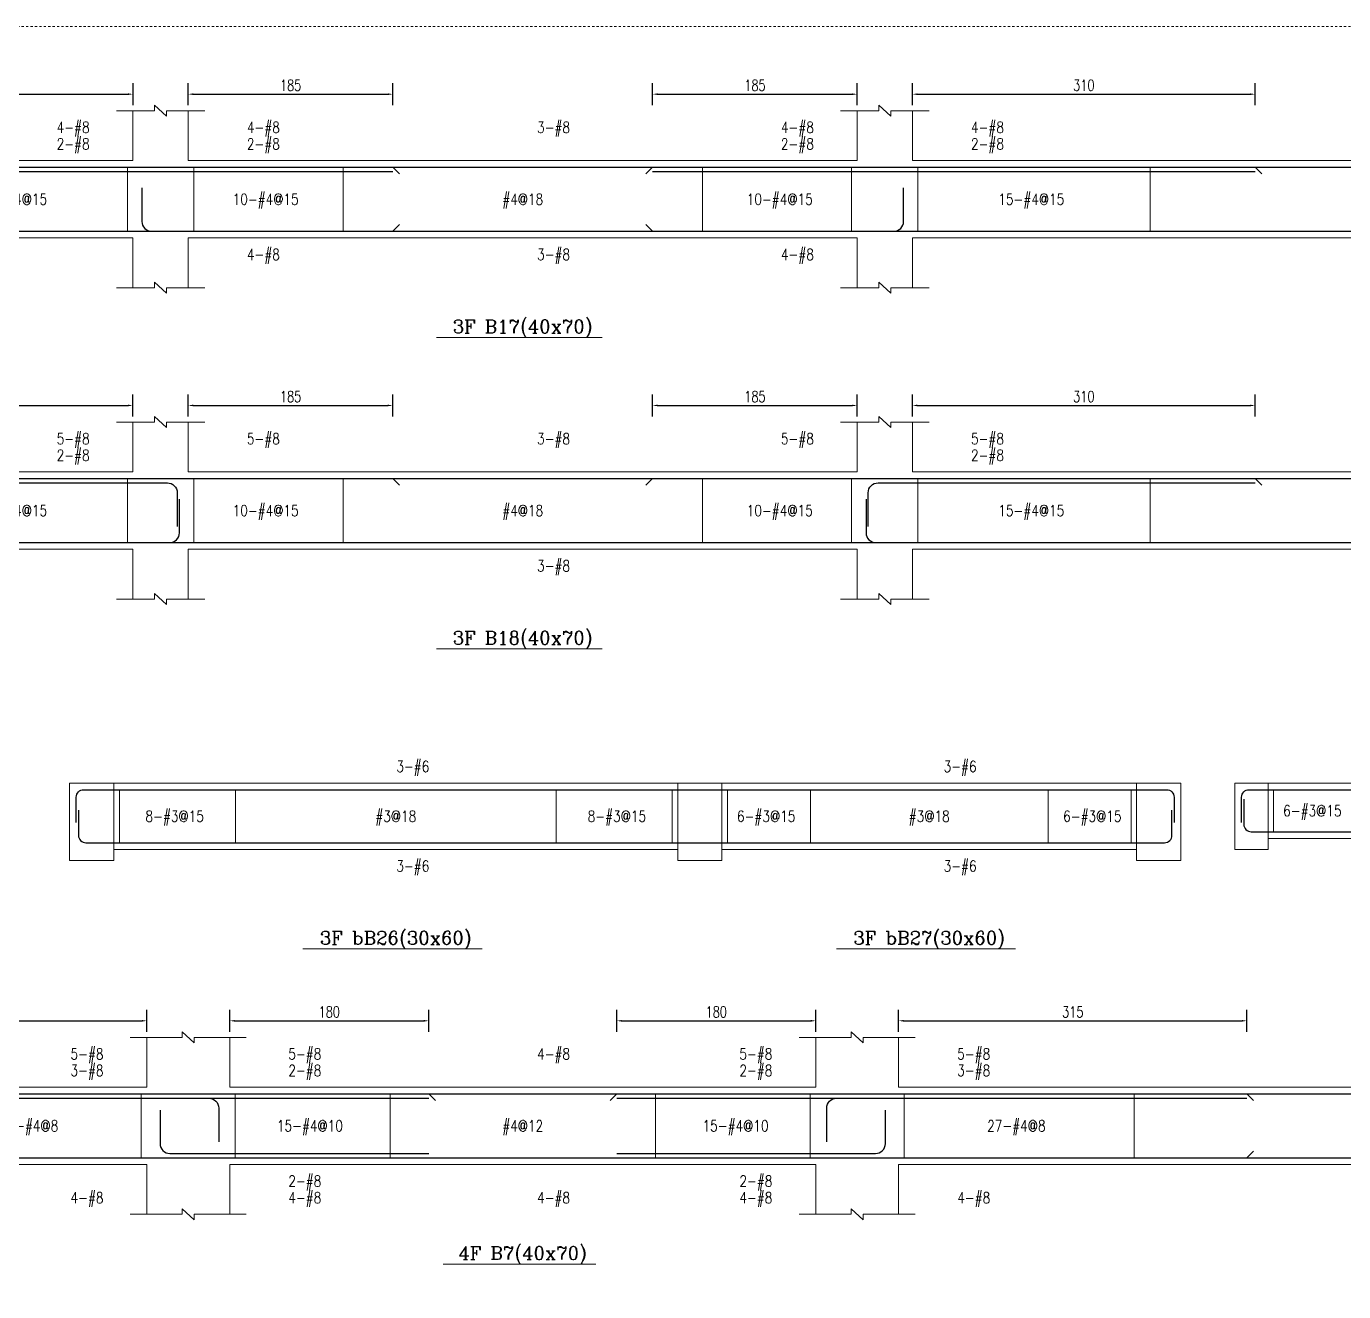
# Model space of a CAD drawing. Header units: millimetres. Extents: x 50 to 17750, y -6050 to -1000.
# Drawn here: x 8216 to 9408, y -2144 to -1000 of the extents above; entities that cross this region are included whole.
import ezdxf
from ezdxf.enums import TextEntityAlignment as Align

# ---------------------------------------------------------------- set-up
doc = ezdxf.new("R2010")
doc.units = ezdxf.units.MM
doc.linetypes.add('DOT', pattern=[4, 2, -2])
for name, color, linetype in [('主筋文字', 3, 'Continuous'), ('主筋文字引線', 3, 'Continuous'), ('主筋線', 1, 'Continuous'), ('剪力筋文字', 3, 'Continuous'), ('剪力筋文字引線', 3, 'Continuous'), ('剪力筋線', 3, 'Continuous'), ('圖框', 132, 'DOT'), ('尺寸標註-字串', 4, 'Continuous'), ('梁柱截斷記號', 3, 'Continuous'), ('梁跨名稱', 3, 'Continuous'), ('梁跨名稱底線', 3, 'Continuous'), ('邊界線', 3, 'Continuous'), ('邊界線-梁支撐外線', 3, 'Continuous')]:
    doc.layers.add(name, color=color, linetype=linetype)
doc.styles.add('note', font='romans', dxfattribs={"width": 0.75, "height": 10})
doc.styles.add('romanc', font='romanc.shx', dxfattribs={"height": 0.2, "bigfont": 'chineset.shx'})
doc.styles.add('romans', font='romans.shx', dxfattribs={"height": 0.2, "bigfont": 'chineset.shx'})
doc.dimstyles.new('BeamRebarDim', dxfattribs={"dimtxt": 12, "dimasz": 4.5, "dimexe": 10, "dimexo": 1, "dimgap": 3, "dimtad": 1, "dimdec": 0, "dimdsep": 46, "dimtxsty": 'note', "dimcen": 2.5, "dimclrd": 256, "dimclre": 256, "dimclrt": 256, "dimadec": 0, "dimazin": 0, "dimtfac": 1, "dimtmove": 0, "dimatfit": 3, "dimfxl": 1, "dimtolj": 1, "dimarcsym": 0})

# ---------------------------------------------------------------- blocks, each defined once
blk = doc.blocks.new('*D67')
at = {"layer": 'Defpoints', "color": 0}
for p in [(8002.734375, -1072.328125), (8312.734375, -1061.328125), (8312.734375, -1072.328125)]:
    blk.add_point(p, dxfattribs=at)
at = {"layer": '尺寸標註-字串', "lineweight": -2}
for p, q in [((8002.734375, -1071.328125), (8002.734375, -1051.328125)), ((8312.734375, -1071.328125), (8312.734375, -1051.328125)), ((8007.234375, -1061.328125), (8308.234375, -1061.328125))]:
    blk.add_line(p, q, dxfattribs=at)
at = {"layer": '尺寸標註-字串'}
for points in [[(8007.234375, -1060.578125), (8007.234375, -1062.078125), (8002.734375, -1061.328125)], [(8308.234375, -1062.078125), (8308.234375, -1060.578125), (8312.734375, -1061.328125)]]:
    blk.add_solid(points, dxfattribs=at)
at = {"layer": '尺寸標註-字串', "insert": (8157.734375, -1053.283125), "char_height": 10, "attachment_point": 5, "style": 'note'}
blk.add_mtext('\\A1;310', dxfattribs=at)
blk = doc.blocks.new('*D68')
at = {"layer": 'Defpoints', "color": 0}
for p in [(8362.734375, -1072.328125), (8547.734375, -1061.328125), (8547.734375, -1072.328125)]:
    blk.add_point(p, dxfattribs=at)
at = {"layer": '尺寸標註-字串', "lineweight": -2}
for p, q in [((8362.734375, -1071.328125), (8362.734375, -1051.328125)), ((8547.734375, -1071.328125), (8547.734375, -1051.328125)), ((8367.234375, -1061.328125), (8543.234375, -1061.328125))]:
    blk.add_line(p, q, dxfattribs=at)
at = {"layer": '尺寸標註-字串'}
for points in [[(8367.234375, -1060.578125), (8367.234375, -1062.078125), (8362.734375, -1061.328125)], [(8543.234375, -1062.078125), (8543.234375, -1060.578125), (8547.734375, -1061.328125)]]:
    blk.add_solid(points, dxfattribs=at)
at = {"layer": '尺寸標註-字串', "insert": (8455.234375, -1053.283125), "char_height": 10, "attachment_point": 5, "style": 'note'}
blk.add_mtext('\\A1;185', dxfattribs=at)
blk = doc.blocks.new('*D69')
at = {"layer": 'Defpoints', "color": 0}
for p in [(8782.734375, -1072.328125), (8967.734375, -1061.328125), (8967.734375, -1072.328125)]:
    blk.add_point(p, dxfattribs=at)
at = {"layer": '尺寸標註-字串', "lineweight": -2}
for p, q in [((8782.734375, -1071.328125), (8782.734375, -1051.328125)), ((8967.734375, -1071.328125), (8967.734375, -1051.328125)), ((8787.234375, -1061.328125), (8963.234375, -1061.328125))]:
    blk.add_line(p, q, dxfattribs=at)
at = {"layer": '尺寸標註-字串'}
for points in [[(8787.234375, -1060.578125), (8787.234375, -1062.078125), (8782.734375, -1061.328125)], [(8963.234375, -1062.078125), (8963.234375, -1060.578125), (8967.734375, -1061.328125)]]:
    blk.add_solid(points, dxfattribs=at)
at = {"layer": '尺寸標註-字串', "insert": (8875.234375, -1053.283125), "char_height": 10, "attachment_point": 5, "style": 'note'}
blk.add_mtext('\\A1;185', dxfattribs=at)
blk = doc.blocks.new('*D70')
at = {"layer": 'Defpoints', "color": 0}
for p in [(9017.734375, -1072.328125), (9327.734375, -1061.328125), (9327.734375, -1072.328125)]:
    blk.add_point(p, dxfattribs=at)
at = {"layer": '尺寸標註-字串', "lineweight": -2}
for p, q in [((9017.734375, -1071.328125), (9017.734375, -1051.328125)), ((9327.734375, -1071.328125), (9327.734375, -1051.328125)), ((9022.234375, -1061.328125), (9323.234375, -1061.328125))]:
    blk.add_line(p, q, dxfattribs=at)
at = {"layer": '尺寸標註-字串'}
for points in [[(9022.234375, -1060.578125), (9022.234375, -1062.078125), (9017.734375, -1061.328125)], [(9323.234375, -1062.078125), (9323.234375, -1060.578125), (9327.734375, -1061.328125)]]:
    blk.add_solid(points, dxfattribs=at)
at = {"layer": '尺寸標註-字串', "insert": (9172.734375, -1053.283125), "char_height": 10, "attachment_point": 5, "style": 'note'}
blk.add_mtext('\\A1;310', dxfattribs=at)
blk = doc.blocks.new('*D73')
at = {"layer": 'Defpoints', "color": 0}
for p in [(8312.7, -1342.8), (8002.7, -1353.8), (8312.7, -1353.8)]:
    blk.add_point(p, dxfattribs=at)
at = {"layer": '尺寸標註-字串', "lineweight": -2}
for p, q in [((8002.7, -1352.8), (8002.7, -1332.8)), ((8312.7, -1352.8), (8312.7, -1332.8)), ((8007.2, -1342.8), (8308.2, -1342.8))]:
    blk.add_line(p, q, dxfattribs=at)
at = {"layer": '尺寸標註-字串'}
for points in [[(8007.2, -1342), (8007.2, -1343.5), (8002.7, -1342.8)], [(8308.2, -1343.5), (8308.2, -1342), (8312.7, -1342.8)]]:
    blk.add_solid(points, dxfattribs=at)
at = {"layer": '尺寸標註-字串', "insert": (8157.7, -1334.7), "char_height": 10, "attachment_point": 5, "style": 'note'}
blk.add_mtext('\\A1;310', dxfattribs=at)
blk = doc.blocks.new('*D74')
at = {"layer": 'Defpoints', "color": 0}
for p in [(8547.7, -1342.8), (8362.7, -1353.8), (8547.7, -1353.8)]:
    blk.add_point(p, dxfattribs=at)
at = {"layer": '尺寸標註-字串', "lineweight": -2}
for p, q in [((8362.7, -1352.8), (8362.7, -1332.8)), ((8547.7, -1352.8), (8547.7, -1332.8)), ((8367.2, -1342.8), (8543.2, -1342.8))]:
    blk.add_line(p, q, dxfattribs=at)
at = {"layer": '尺寸標註-字串'}
for points in [[(8367.2, -1342), (8367.2, -1343.5), (8362.7, -1342.8)], [(8543.2, -1343.5), (8543.2, -1342), (8547.7, -1342.8)]]:
    blk.add_solid(points, dxfattribs=at)
at = {"layer": '尺寸標註-字串', "insert": (8455.2, -1334.7), "char_height": 10, "attachment_point": 5, "style": 'note'}
blk.add_mtext('\\A1;185', dxfattribs=at)
blk = doc.blocks.new('*D75')
at = {"layer": 'Defpoints', "color": 0}
for p in [(8967.7, -1342.8), (8782.7, -1353.8), (8967.7, -1353.8)]:
    blk.add_point(p, dxfattribs=at)
at = {"layer": '尺寸標註-字串', "lineweight": -2}
for p, q in [((8782.7, -1352.8), (8782.7, -1332.8)), ((8967.7, -1352.8), (8967.7, -1332.8)), ((8787.2, -1342.8), (8963.2, -1342.8))]:
    blk.add_line(p, q, dxfattribs=at)
at = {"layer": '尺寸標註-字串'}
for points in [[(8787.2, -1342), (8787.2, -1343.5), (8782.7, -1342.8)], [(8963.2, -1343.5), (8963.2, -1342), (8967.7, -1342.8)]]:
    blk.add_solid(points, dxfattribs=at)
at = {"layer": '尺寸標註-字串', "insert": (8875.2, -1334.7), "char_height": 10, "attachment_point": 5, "style": 'note'}
blk.add_mtext('\\A1;185', dxfattribs=at)
blk = doc.blocks.new('*D76')
at = {"layer": 'Defpoints', "color": 0}
for p in [(9327.7, -1342.8), (9017.7, -1353.8), (9327.7, -1353.8)]:
    blk.add_point(p, dxfattribs=at)
at = {"layer": '尺寸標註-字串', "lineweight": -2}
for p, q in [((9017.7, -1352.8), (9017.7, -1332.8)), ((9327.7, -1352.8), (9327.7, -1332.8)), ((9022.2, -1342.8), (9323.2, -1342.8))]:
    blk.add_line(p, q, dxfattribs=at)
at = {"layer": '尺寸標註-字串'}
for points in [[(9022.2, -1342), (9022.2, -1343.5), (9017.7, -1342.8)], [(9323.2, -1343.5), (9323.2, -1342), (9327.7, -1342.8)]]:
    blk.add_solid(points, dxfattribs=at)
at = {"layer": '尺寸標註-字串', "insert": (9172.7, -1334.7), "char_height": 10, "attachment_point": 5, "style": 'note'}
blk.add_mtext('\\A1;310', dxfattribs=at)
blk = doc.blocks.new('*D81')
at = {"layer": 'Defpoints', "color": 0}
for p in [(8325.234375, -1899.140625), (8010.234375, -1910.140625), (8325.234375, -1910.140625)]:
    blk.add_point(p, dxfattribs=at)
at = {"layer": '尺寸標註-字串', "lineweight": -2}
for p, q in [((8010.234375, -1909.140625), (8010.234375, -1889.140625)), ((8325.234375, -1909.140625), (8325.234375, -1889.140625)), ((8014.734375, -1899.140625), (8320.734375, -1899.140625))]:
    blk.add_line(p, q, dxfattribs=at)
at = {"layer": '尺寸標註-字串'}
for points in [[(8014.734375, -1898.390625), (8014.734375, -1899.890625), (8010.234375, -1899.140625)], [(8320.734375, -1899.890625), (8320.734375, -1898.390625), (8325.234375, -1899.140625)]]:
    blk.add_solid(points, dxfattribs=at)
at = {"layer": '尺寸標註-字串', "insert": (8167.734375, -1891.095625), "char_height": 10, "attachment_point": 5, "style": 'note'}
blk.add_mtext('\\A1;315', dxfattribs=at)
blk = doc.blocks.new('*D82')
at = {"layer": 'Defpoints', "color": 0}
for p in [(8580.234375, -1899.140625), (8400.234375, -1910.140625), (8580.234375, -1910.140625)]:
    blk.add_point(p, dxfattribs=at)
at = {"layer": '尺寸標註-字串', "lineweight": -2}
for p, q in [((8400.234375, -1909.140625), (8400.234375, -1889.140625)), ((8580.234375, -1909.140625), (8580.234375, -1889.140625)), ((8404.734375, -1899.140625), (8575.734375, -1899.140625))]:
    blk.add_line(p, q, dxfattribs=at)
at = {"layer": '尺寸標註-字串'}
for points in [[(8404.734375, -1898.390625), (8404.734375, -1899.890625), (8400.234375, -1899.140625)], [(8575.734375, -1899.890625), (8575.734375, -1898.390625), (8580.234375, -1899.140625)]]:
    blk.add_solid(points, dxfattribs=at)
at = {"layer": '尺寸標註-字串', "insert": (8490.234375, -1891.095625), "char_height": 10, "attachment_point": 5, "style": 'note'}
blk.add_mtext('\\A1;180', dxfattribs=at)
blk = doc.blocks.new('*D83')
at = {"layer": 'Defpoints', "color": 0}
for p in [(8930.234375, -1899.140625), (8750.234375, -1910.140625), (8930.234375, -1910.140625)]:
    blk.add_point(p, dxfattribs=at)
at = {"layer": '尺寸標註-字串', "lineweight": -2}
for p, q in [((8750.234375, -1909.140625), (8750.234375, -1889.140625)), ((8930.234375, -1909.140625), (8930.234375, -1889.140625)), ((8754.734375, -1899.140625), (8925.734375, -1899.140625))]:
    blk.add_line(p, q, dxfattribs=at)
at = {"layer": '尺寸標註-字串'}
for points in [[(8754.734375, -1898.390625), (8754.734375, -1899.890625), (8750.234375, -1899.140625)], [(8925.734375, -1899.890625), (8925.734375, -1898.390625), (8930.234375, -1899.140625)]]:
    blk.add_solid(points, dxfattribs=at)
at = {"layer": '尺寸標註-字串', "insert": (8840.234375, -1891.095625), "char_height": 10, "attachment_point": 5, "style": 'note'}
blk.add_mtext('\\A1;180', dxfattribs=at)
blk = doc.blocks.new('*D84')
at = {"layer": 'Defpoints', "color": 0}
for p in [(9320.234375, -1899.140625), (9005.234375, -1910.140625), (9320.234375, -1910.140625)]:
    blk.add_point(p, dxfattribs=at)
at = {"layer": '尺寸標註-字串', "lineweight": -2}
for p, q in [((9005.234375, -1909.140625), (9005.234375, -1889.140625)), ((9320.234375, -1909.140625), (9320.234375, -1889.140625)), ((9009.734375, -1899.140625), (9315.734375, -1899.140625))]:
    blk.add_line(p, q, dxfattribs=at)
at = {"layer": '尺寸標註-字串'}
for points in [[(9009.734375, -1898.390625), (9009.734375, -1899.890625), (9005.234375, -1899.140625)], [(9315.734375, -1899.890625), (9315.734375, -1898.390625), (9320.234375, -1899.140625)]]:
    blk.add_solid(points, dxfattribs=at)
at = {"layer": '尺寸標註-字串', "insert": (9162.734375, -1891.095625), "char_height": 10, "attachment_point": 5, "style": 'note'}
blk.add_mtext('\\A1;315', dxfattribs=at)

msp = doc.modelspace()

# ---------------------------------------------------------------- linework, layer by layer
at = {"layer": '主筋文字引線', "lineweight": 5}
for points in [[(8227.7, -1127.3, 0, 1.5, 0), (8227.7, -1122.8, 0, 0, 0), (8227.7, -1091.3, 0, 0, 0), (8240.7, -1091.3, 0, 0, 0)], [(8402.7, -1127.3, 0, 1.5, 0), (8402.7, -1122.8, 0, 0, 0), (8402.7, -1091.3, 0, 0, 0), (8412.7, -1091.3, 0, 0, 0)], [(8665.2, -1127.3, 0, 1.5, 0), (8665.2, -1122.8, 0, 0, 0), (8665.2, -1091.3, 0, 0, 0), (8675.2, -1091.3, 0, 0, 0)], [(8882.7, -1127.3, 0, 1.5, 0), (8882.7, -1122.8, 0, 0, 0), (8882.7, -1091.3, 0, 0, 0), (8895.7, -1091.3, 0, 0, 0)], [(9057.7, -1127.3, 0, 1.5, 0), (9057.7, -1122.8, 0, 0, 0), (9057.7, -1091.3, 0, 0, 0), (9067.7, -1091.3, 0, 0, 0)], [(8227.7, -1131.3, 0, 1.5, 0), (8227.7, -1126.8, 0, 0, 0), (8227.7, -1106.3, 0, 0, 0), (8240.7, -1106.3, 0, 0, 0)], [(8402.7, -1131.3, 0, 1.5, 0), (8402.7, -1126.8, 0, 0, 0), (8402.7, -1106.3, 0, 0, 0), (8412.7, -1106.3, 0, 0, 0)], [(8882.7, -1131.3, 0, 1.5, 0), (8882.7, -1126.8, 0, 0, 0), (8882.7, -1106.3, 0, 0, 0), (8895.7, -1106.3, 0, 0, 0)], [(9057.7, -1131.3, 0, 1.5, 0), (9057.7, -1126.8, 0, 0, 0), (9057.7, -1106.3, 0, 0, 0), (9067.7, -1106.3, 0, 0, 0)], [(8402.7, -1185.3, 0, 1.5, 0), (8402.7, -1189.8, 0, 0, 0), (8402.7, -1206.3, 0, 0, 0), (8412.7, -1206.3, 0, 0, 0)], [(8665.2, -1185.3, 0, 1.5, 0), (8665.2, -1189.8, 0, 0, 0), (8665.2, -1206.3, 0, 0, 0), (8675.2, -1206.3, 0, 0, 0)], [(8882.7, -1185.3, 0, 1.5, 0), (8882.7, -1189.8, 0, 0, 0), (8882.7, -1206.3, 0, 0, 0), (8895.7, -1206.3, 0, 0, 0)], [(8227.7, -1408.8, 0, 1.5, 0), (8227.7, -1404.3, 0, 0, 0), (8227.7, -1372.8, 0, 0, 0), (8240.7, -1372.8, 0, 0, 0)], [(8402.7, -1408.8, 0, 1.5, 0), (8402.7, -1404.3, 0, 0, 0), (8402.7, -1372.8, 0, 0, 0), (8412.7, -1372.8, 0, 0, 0)], [(8665.2, -1408.8, 0, 1.5, 0), (8665.2, -1404.3, 0, 0, 0), (8665.2, -1372.8, 0, 0, 0), (8675.2, -1372.8, 0, 0, 0)], [(8882.7, -1408.8, 0, 1.5, 0), (8882.7, -1404.3, 0, 0, 0), (8882.7, -1372.8, 0, 0, 0), (8895.7, -1372.8, 0, 0, 0)], [(9057.7, -1408.8, 0, 1.5, 0), (9057.7, -1404.3, 0, 0, 0), (9057.7, -1372.8, 0, 0, 0), (9067.7, -1372.8, 0, 0, 0)], [(8227.7, -1412.8, 0, 1.5, 0), (8227.7, -1408.3, 0, 0, 0), (8227.7, -1387.8, 0, 0, 0), (8240.7, -1387.8, 0, 0, 0)], [(9057.7, -1412.8, 0, 1.5, 0), (9057.7, -1408.3, 0, 0, 0), (9057.7, -1387.8, 0, 0, 0), (9067.7, -1387.8, 0, 0, 0)], [(8665.2, -1466.8, 0, 1.5, 0), (8665.2, -1471.3, 0, 0, 0), (8665.2, -1487.8, 0, 0, 0), (8675.2, -1487.8, 0, 0, 0)], [(8537.9, -1690.2, 0, 1.5, 0), (8537.9, -1685.7, 0, 0, 0), (8537.9, -1669.2, 0, 0, 0), (8547.9, -1669.2, 0, 0, 0)], [(9032.9, -1690.2, 0, 1.5, 0), (9032.9, -1685.7, 0, 0, 0), (9032.9, -1669.2, 0, 0, 0), (9042.9, -1669.2, 0, 0, 0)], [(8537.9, -1738.2, 0, 1.5, 0), (8537.9, -1742.7, 0, 0, 0), (8537.9, -1759.2, 0, 0, 0), (8547.9, -1759.2, 0, 0, 0)], [(9032.9, -1738.2, 0, 1.5, 0), (9032.9, -1742.7, 0, 0, 0), (9032.9, -1759.2, 0, 0, 0), (9042.9, -1759.2, 0, 0, 0)], [(8240.2, -1965.1, 0, 1.5, 0), (8240.2, -1960.6, 0, 0, 0), (8240.2, -1929.1, 0, 0, 0), (8253.2, -1929.1, 0, 0, 0)], [(8440.2, -1965.1, 0, 1.5, 0), (8440.2, -1960.6, 0, 0, 0), (8440.2, -1929.1, 0, 0, 0), (8450.2, -1929.1, 0, 0, 0)], [(8665.2, -1965.1, 0, 1.5, 0), (8665.2, -1960.6, 0, 0, 0), (8665.2, -1929.1, 0, 0, 0), (8675.2, -1929.1, 0, 0, 0)], [(8845.2, -1965.1, 0, 1.5, 0), (8845.2, -1960.6, 0, 0, 0), (8845.2, -1929.1, 0, 0, 0), (8858.2, -1929.1, 0, 0, 0)], [(9045.2, -1965.1, 0, 1.5, 0), (9045.2, -1960.6, 0, 0, 0), (9045.2, -1929.1, 0, 0, 0), (9055.2, -1929.1, 0, 0, 0)], [(8240.2, -1969.1, 0, 1.5, 0), (8240.2, -1964.6, 0, 0, 0), (8240.2, -1944.1, 0, 0, 0), (8253.2, -1944.1, 0, 0, 0)], [(8440.2, -1969.1, 0, 1.5, 0), (8440.2, -1964.6, 0, 0, 0), (8440.2, -1944.1, 0, 0, 0), (8450.2, -1944.1, 0, 0, 0)], [(8845.2, -1969.1, 0, 1.5, 0), (8845.2, -1964.6, 0, 0, 0), (8845.2, -1944.1, 0, 0, 0), (8858.2, -1944.1, 0, 0, 0)], [(9045.2, -1969.1, 0, 1.5, 0), (9045.2, -1964.6, 0, 0, 0), (9045.2, -1944.1, 0, 0, 0), (9055.2, -1944.1, 0, 0, 0)], [(8240.2, -2023.1, 0, 1.5, 0), (8240.2, -2027.6, 0, 0, 0), (8240.2, -2059.1, 0, 0, 0), (8253.2, -2059.1, 0, 0, 0)], [(8440.2, -2019.1, 0, 1.5, 0), (8440.2, -2023.6, 0, 0, 0), (8440.2, -2044.1, 0, 0, 0), (8450.2, -2044.1, 0, 0, 0)], [(8440.2, -2023.1, 0, 1.5, 0), (8440.2, -2027.6, 0, 0, 0), (8440.2, -2059.1, 0, 0, 0), (8450.2, -2059.1, 0, 0, 0)], [(8665.2, -2023.1, 0, 1.5, 0), (8665.2, -2027.6, 0, 0, 0), (8665.2, -2059.1, 0, 0, 0), (8675.2, -2059.1, 0, 0, 0)], [(8845.2, -2019.1, 0, 1.5, 0), (8845.2, -2023.6, 0, 0, 0), (8845.2, -2044.1, 0, 0, 0), (8858.2, -2044.1, 0, 0, 0)], [(8845.2, -2023.1, 0, 1.5, 0), (8845.2, -2027.6, 0, 0, 0), (8845.2, -2059.1, 0, 0, 0), (8858.2, -2059.1, 0, 0, 0)], [(9045.2, -2023.1, 0, 1.5, 0), (9045.2, -2027.6, 0, 0, 0), (9045.2, -2059.1, 0, 0, 0), (9055.2, -2059.1, 0, 0, 0)]]:
    msp.add_lwpolyline(points, format="xyseb", dxfattribs=at)
at = {"layer": '主筋線', "lineweight": 30}
for points in [[(8002.7, -1127.3), (8312.7, -1127.3)], [(8002.7, -1131.3), (8312.7, -1131.3)], [(8312.7, -1127.3), (8362.7, -1127.3)], [(8312.7, -1127.3), (8362.7, -1127.3)], [(8312.7, -1131.3), (8362.7, -1131.3)], [(8312.7, -1131.3), (8362.7, -1131.3)], [(8362.7, -1127.3), (8547.7, -1127.3)], [(8362.7, -1131.3), (8547.7, -1131.3)], [(8547.7, -1127.3), (8782.7, -1127.3)], [(8547.7, -1127.3), (8553.7, -1133.3)], [(8782.7, -1127.3), (8776.7, -1133.3)], [(8782.7, -1127.3), (8967.7, -1127.3)], [(8782.7, -1131.3), (8967.7, -1131.3)], [(8967.7, -1127.3), (9017.7, -1127.3)], [(8967.7, -1127.3), (9017.7, -1127.3)], [(8967.7, -1131.3), (9017.7, -1131.3)], [(8967.7, -1131.3), (9017.7, -1131.3)], [(9017.7, -1127.3), (9327.7, -1127.3)], [(9017.7, -1131.3), (9327.7, -1131.3)], [(9327.7, -1127.3), (9730.2, -1127.3)], [(9327.7, -1127.3), (9333.7, -1133.3)], [(8547.7, -1185.3), (8553.7, -1179.3)], [(8782.7, -1185.3), (8776.7, -1179.3)], [(7290.2, -1185.3), (8312.7, -1185.3)], [(8312.7, -1185.3), (8362.7, -1185.3)], [(8312.7, -1185.3), (8362.7, -1185.3)], [(8362.7, -1185.3), (8547.7, -1185.3)], [(8547.7, -1185.3), (8782.7, -1185.3)], [(8782.7, -1185.3), (8967.7, -1185.3)], [(8967.7, -1185.3), (9017.7, -1185.3)], [(8967.7, -1185.3), (9017.7, -1185.3)], [(9017.7, -1185.3), (10040.2, -1185.3)], [(8002.7, -1408.8), (8312.7, -1408.8)], [(8002.7, -1412.8), (8312.7, -1412.8)], [(8312.7, -1408.8), (8362.7, -1408.8)], [(8312.7, -1408.8), (8362.7, -1408.8)], [(8362.7, -1408.8), (8547.7, -1408.8)], [(8547.7, -1408.8), (8782.7, -1408.8)], [(8547.7, -1408.8), (8553.7, -1414.8)], [(8782.7, -1408.8), (8776.7, -1414.8)], [(8782.7, -1408.8), (8967.7, -1408.8)], [(8967.7, -1408.8), (9017.7, -1408.8)], [(8967.7, -1408.8), (9017.7, -1408.8)], [(9017.7, -1408.8), (9327.7, -1408.8)], [(9017.7, -1412.8), (9327.7, -1412.8)], [(9327.7, -1408.8), (9730.2, -1408.8)], [(9327.7, -1408.8), (9333.7, -1414.8)], [(7290.2, -1466.8), (8312.7, -1466.8)], [(8312.7, -1466.8), (8362.7, -1466.8)], [(8312.7, -1466.8), (8362.7, -1466.8)], [(8362.7, -1466.8), (8967.7, -1466.8)], [(8967.7, -1466.8), (9017.7, -1466.8)], [(8967.7, -1466.8), (9017.7, -1466.8)], [(9017.7, -1466.8), (10040.2, -1466.8)], [(8295.4, -1690.2), (8805.4, -1690.2)], [(8805.4, -1690.2), (8845.4, -1690.2)], [(8805.4, -1690.2), (8845.4, -1690.2)], [(8845.4, -1690.2), (9220.4, -1690.2)], [(9339.4, -1690.2), (9699.4, -1690.2)], [(8295.4, -1738.2), (8805.4, -1738.2)], [(8805.4, -1738.2), (8845.4, -1738.2)], [(8805.4, -1738.2), (8845.4, -1738.2)], [(8845.4, -1738.2), (9220.4, -1738.2)], [(9339.4, -1728.2), (9699.4, -1728.2)], [(8010.2, -1965.1), (8325.2, -1965.1)], [(8325.2, -1965.1), (8400.2, -1965.1)], [(8325.2, -1965.1), (8400.2, -1965.1)], [(8400.2, -1965.1), (8580.2, -1965.1)], [(8580.2, -1965.1), (8750.2, -1965.1)], [(8580.2, -1965.1), (8586.2, -1971.1)], [(8750.2, -1965.1), (8744.2, -1971.1)], [(8750.2, -1965.1), (8930.2, -1965.1)], [(8930.2, -1965.1), (9005.2, -1965.1)], [(8930.2, -1965.1), (9005.2, -1965.1)], [(9005.2, -1965.1), (9320.2, -1965.1)], [(9320.2, -1965.1), (9725.2, -1965.1)], [(9320.2, -1965.1), (9326.2, -1971.1)], [(8010.2, -1969.1), (8325.2, -1969.1)], [(8325.2, -1969.1), (8400.2, -1969.1)], [(8325.2, -1969.1), (8400.2, -1969.1)], [(8400.2, -1969.1), (8580.2, -1969.1)], [(8750.2, -1969.1), (8930.2, -1969.1)], [(8930.2, -1969.1), (9005.2, -1969.1)], [(8930.2, -1969.1), (9005.2, -1969.1)], [(9005.2, -1969.1), (9320.2, -1969.1)], [(8010.2, -2023.1), (8325.2, -2023.1)], [(8325.2, -2023.1), (8400.2, -2023.1)], [(8325.2, -2023.1), (8400.2, -2023.1)], [(8400.2, -2019.1), (8580.2, -2019.1)], [(8400.2, -2023.1), (8930.2, -2023.1)], [(8750.2, -2019.1), (8930.2, -2019.1)], [(8930.2, -2023.1), (9005.2, -2023.1)], [(8930.2, -2023.1), (9005.2, -2023.1)], [(9005.2, -2023.1), (9320.2, -2023.1)], [(9320.2, -2023.1), (9326.2, -2017.1)], [(9320.2, -2023.1), (9725.2, -2023.1)]]:
    msp.add_lwpolyline(points, dxfattribs=at)
for points in [[(8320.7, -1146), (8320.7, -1176.4, 0.414214), (8329.6, -1185.3), (8362.7, -1185.3)], [(8967.7, -1185.3), (9000.8, -1185.3, 0.414214), (9009.7, -1176.4), (9009.7, -1146)], [(8312.7, -1412.8), (8343.8, -1412.8, -0.414214), (8352.7, -1421.7), (8352.7, -1452.1)], [(8977.7, -1452.1), (8977.7, -1421.7, -0.414214), (8986.6, -1412.8), (9017.7, -1412.8)], [(8312.7, -1466.8), (8345.8, -1466.8, 0.414214), (8354.7, -1457.9), (8354.7, -1427.4)], [(8975.7, -1427.4), (8975.7, -1457.9, 0.414214), (8984.6, -1466.8), (9017.7, -1466.8)], [(8261.4, -1719.8), (8261.4, -1696.9, -0.414214), (8268.1, -1690.2), (8295.4, -1690.2)], [(9220.4, -1690.2), (9247.7, -1690.2, -0.414214), (9254.4, -1696.9), (9254.4, -1719.8)], [(9315.4, -1719.8), (9315.4, -1696.9, -0.414214), (9322.1, -1690.2), (9339.4, -1690.2)], [(9317.4, -1698.6), (9317.4, -1721.5, 0.414214), (9324.1, -1728.2), (9339.4, -1728.2)], [(8263.4, -1708.6), (8263.4, -1731.5, 0.414214), (8270.1, -1738.2), (8295.4, -1738.2)], [(9220.4, -1738.2), (9245.7, -1738.2, 0.414214), (9252.4, -1731.5), (9252.4, -1708.6)], [(8325.2, -1969.1), (8381.3, -1969.1, -0.414214), (8390.2, -1978), (8390.2, -2008.5)], [(8940.2, -2008.5), (8940.2, -1978, -0.414214), (8949.1, -1969.1), (9005.2, -1969.1)], [(8337.2, -1979.8), (8337.2, -2010.3, 0.414214), (8346.1, -2019.1), (8400.2, -2019.1)], [(8930.2, -2019.1), (8984.3, -2019.1, 0.414214), (8993.2, -2010.3), (8993.2, -1979.8)]]:
    msp.add_lwpolyline(points, format="xyb", dxfattribs=at)
at = {"layer": '剪力筋文字引線', "lineweight": 5}
for points in [[(8307.7, -1156.3, 0, 1.5, 0), (8303.2, -1156.3, 0, 0, 0), (8241.2, -1156.3, 0, 0, 0)], [(8367.7, -1156.3, 0, 1.5, 0), (8372.2, -1156.3, 0, 0, 0), (8396.7, -1156.3, 0, 0, 0)], [(8502.7, -1156.3, 0, 1.5, 0), (8498.2, -1156.3, 0, 0, 0), (8468.7, -1156.3, 0, 0, 0)], [(8502.7, -1156.3, 0, 1.5, 0), (8507.2, -1156.3, 0, 0, 0), (8641.2, -1156.3, 0, 0, 0)], [(8827.7, -1156.3, 0, 1.5, 0), (8823.2, -1156.3, 0, 0, 0), (8689.2, -1156.3, 0, 0, 0)], [(8827.7, -1156.3, 0, 1.5, 0), (8832.2, -1156.3, 0, 0, 0), (8861.7, -1156.3, 0, 0, 0)], [(8962.7, -1156.3, 0, 1.5, 0), (8958.2, -1156.3, 0, 0, 0), (8933.7, -1156.3, 0, 0, 0)], [(9022.7, -1156.3, 0, 1.5, 0), (9027.2, -1156.3, 0, 0, 0), (9089.2, -1156.3, 0, 0, 0)], [(9232.7, -1156.3, 0, 1.5, 0), (9228.2, -1156.3, 0, 0, 0), (9161.2, -1156.3, 0, 0, 0)], [(9232.7, -1156.3, 0, 1.5, 0), (9237.2, -1156.3, 0, 0, 0), (9505, -1156.3, 0, 0, 0)], [(8307.7, -1437.8, 0, 1.5, 0), (8303.2, -1437.8, 0, 0, 0), (8241.2, -1437.8, 0, 0, 0)], [(8367.7, -1437.8, 0, 1.5, 0), (8372.2, -1437.8, 0, 0, 0), (8396.7, -1437.8, 0, 0, 0)], [(8502.7, -1437.8, 0, 1.5, 0), (8498.2, -1437.8, 0, 0, 0), (8468.7, -1437.8, 0, 0, 0)], [(8502.7, -1437.8, 0, 1.5, 0), (8507.2, -1437.8, 0, 0, 0), (8641.2, -1437.8, 0, 0, 0)], [(8827.7, -1437.8, 0, 1.5, 0), (8823.2, -1437.8, 0, 0, 0), (8689.2, -1437.8, 0, 0, 0)], [(8827.7, -1437.8, 0, 1.5, 0), (8832.2, -1437.8, 0, 0, 0), (8861.7, -1437.8, 0, 0, 0)], [(8962.7, -1437.8, 0, 1.5, 0), (8958.2, -1437.8, 0, 0, 0), (8933.7, -1437.8, 0, 0, 0)], [(9022.7, -1437.8, 0, 1.5, 0), (9027.2, -1437.8, 0, 0, 0), (9089.2, -1437.8, 0, 0, 0)], [(9232.7, -1437.8, 0, 1.5, 0), (9228.2, -1437.8, 0, 0, 0), (9161.2, -1437.8, 0, 0, 0)], [(9232.7, -1437.8, 0, 1.5, 0), (9237.2, -1437.8, 0, 0, 0), (9505, -1437.8, 0, 0, 0)], [(8300.4, -1714.2, 0, 1.5, 0), (8304.9, -1714.2, 0, 0, 0), (8318.4, -1714.2, 0, 0, 0)], [(8405.4, -1714.2, 0, 1.5, 0), (8400.9, -1714.2, 0, 0, 0), (8382.4, -1714.2, 0, 0, 0)], [(8405.4, -1714.2, 0, 1.5, 0), (8409.9, -1714.2, 0, 0, 0), (8526.4, -1714.2, 0, 0, 0)], [(8695.4, -1714.2, 0, 1.5, 0), (8690.9, -1714.2, 0, 0, 0), (8574.4, -1714.2, 0, 0, 0)], [(8695.4, -1714.2, 0, 1.5, 0), (8699.9, -1714.2, 0, 0, 0), (8718.4, -1714.2, 0, 0, 0)], [(8800.4, -1714.2, 0, 1.5, 0), (8795.9, -1714.2, 0, 0, 0), (8782.4, -1714.2, 0, 0, 0)], [(8850.4, -1714.2, 0, 1.5, 0), (8854.9, -1714.2, 0, 0, 0), (8853.4, -1714.2, 0, 0, 0)], [(8925.4, -1714.2, 0, 1.5, 0), (8920.9, -1714.2, 0, 0, 0), (8917.4, -1714.2, 0, 0, 0)], [(8925.4, -1714.2, 0, 1.5, 0), (8929.9, -1714.2, 0, 0, 0), (9008.9, -1714.2, 0, 0, 0)], [(9140.4, -1714.2, 0, 1.5, 0), (9135.9, -1714.2, 0, 0, 0), (9056.9, -1714.2, 0, 0, 0)], [(9140.4, -1714.2, 0, 1.5, 0), (9144.9, -1714.2, 0, 0, 0), (9148.4, -1714.2, 0, 0, 0)], [(9215.4, -1714.2, 0, 1.5, 0), (9210.9, -1714.2, 0, 0, 0), (9212.4, -1714.2, 0, 0, 0)], [(9344.4, -1709.2, 0, 1.5, 0), (9348.9, -1709.2, 0, 0, 0), (9347.4, -1709.2, 0, 0, 0)], [(8320.2, -1994.1, 0, 1.5, 0), (8315.7, -1994.1, 0, 0, 0), (8250.7, -1994.1, 0, 0, 0)], [(8405.2, -1994.1, 0, 1.5, 0), (8409.7, -1994.1, 0, 0, 0), (8436.7, -1994.1, 0, 0, 0)], [(8545.2, -1994.1, 0, 1.5, 0), (8540.7, -1994.1, 0, 0, 0), (8508.7, -1994.1, 0, 0, 0)], [(8545.2, -1994.1, 0, 1.5, 0), (8549.7, -1994.1, 0, 0, 0), (8641.2, -1994.1, 0, 0, 0)], [(8785.2, -1994.1, 0, 1.5, 0), (8780.7, -1994.1, 0, 0, 0), (8689.2, -1994.1, 0, 0, 0)], [(8785.2, -1994.1, 0, 1.5, 0), (8789.7, -1994.1, 0, 0, 0), (8821.7, -1994.1, 0, 0, 0)], [(8925.2, -1994.1, 0, 1.5, 0), (8920.7, -1994.1, 0, 0, 0), (8893.7, -1994.1, 0, 0, 0)], [(9010.2, -1994.1, 0, 1.5, 0), (9014.7, -1994.1, 0, 0, 0), (9079.7, -1994.1, 0, 0, 0)], [(9218.2, -1994.1, 0, 1.5, 0), (9213.7, -1994.1, 0, 0, 0), (9143.7, -1994.1, 0, 0, 0)], [(9218.2, -1994.1, 0, 1.5, 0), (9222.7, -1994.1, 0, 0, 0), (9498.7, -1994.1, 0, 0, 0)]]:
    msp.add_lwpolyline(points, format="xyseb", dxfattribs=at)
at = {"layer": '剪力筋線', "lineweight": 5}
for points in [[(8307.7, -1127.1), (8307.7, -1185.5)], [(8367.7, -1127.1), (8367.7, -1185.5)], [(8502.7, -1127.1), (8502.7, -1185.5)], [(8827.7, -1127.1), (8827.7, -1185.5)], [(8962.7, -1127.1), (8962.7, -1185.5)], [(9022.7, -1127.1), (9022.7, -1185.5)], [(9232.7, -1127.1), (9232.7, -1185.5)], [(8307.7, -1408.6), (8307.7, -1467)], [(8367.7, -1408.6), (8367.7, -1467)], [(8502.7, -1408.6), (8502.7, -1467)], [(8827.7, -1408.6), (8827.7, -1467)], [(8962.7, -1408.6), (8962.7, -1467)], [(9022.7, -1408.6), (9022.7, -1467)], [(9232.7, -1408.6), (9232.7, -1467)], [(8300.4, -1690), (8300.4, -1738.4)], [(8405.4, -1690), (8405.4, -1738.4)], [(8695.4, -1690), (8695.4, -1738.4)], [(8800.4, -1690), (8800.4, -1738.4)], [(8850.4, -1690), (8850.4, -1738.4)], [(8925.4, -1690), (8925.4, -1738.4)], [(9140.4, -1690), (9140.4, -1738.4)], [(9215.4, -1690), (9215.4, -1738.4)], [(9344.4, -1690), (9344.4, -1728.4)], [(8320.2, -1965), (8320.2, -2023.3)], [(8405.2, -1965), (8405.2, -2023.3)], [(8545.2, -1965), (8545.2, -2023.3)], [(8785.2, -1965), (8785.2, -2023.3)], [(8925.2, -1965), (8925.2, -2023.3)], [(9010.2, -1965), (9010.2, -2023.3)], [(9218.2, -1965), (9218.2, -2023.3)]]:
    msp.add_lwpolyline(points, dxfattribs=at)
at = {"layer": '圖框', "lineweight": 5}
msp.add_lwpolyline([(7150, -3500), (10650, -3500), (10650, -1000), (7150, -1000), (7150, -3500)], dxfattribs=at)
at = {"layer": '梁柱截斷記號', "lineweight": 5}
for points in [[(8297.7, -1076.3), (8332.3, -1076.3), (8332.3, -1071.3), (8343.1, -1081.3), (8343.1, -1076.3), (8377.7, -1076.3)], [(8952.7, -1076.3), (8987.3, -1076.3), (8987.3, -1071.3), (8998.1, -1081.3), (8998.1, -1076.3), (9032.7, -1076.3)], [(8297.7, -1236.3), (8332.3, -1236.3), (8332.3, -1231.3), (8343.1, -1241.3), (8343.1, -1236.3), (8377.7, -1236.3)], [(8952.7, -1236.3), (8987.3, -1236.3), (8987.3, -1231.3), (8998.1, -1241.3), (8998.1, -1236.3), (9032.7, -1236.3)], [(8297.7, -1357.8), (8332.3, -1357.8), (8332.3, -1352.8), (8343.1, -1362.8), (8343.1, -1357.8), (8377.7, -1357.8)], [(8952.7, -1357.8), (8987.3, -1357.8), (8987.3, -1352.8), (8998.1, -1362.8), (8998.1, -1357.8), (9032.7, -1357.8)], [(8297.7, -1517.8), (8332.3, -1517.8), (8332.3, -1512.8), (8343.1, -1522.8), (8343.1, -1517.8), (8377.7, -1517.8)], [(8952.7, -1517.8), (8987.3, -1517.8), (8987.3, -1512.8), (8998.1, -1522.8), (8998.1, -1517.8), (9032.7, -1517.8)], [(8310.2, -1914.1), (8357.3, -1914.1), (8357.3, -1909.1), (8368.1, -1919.1), (8368.1, -1914.1), (8415.2, -1914.1)], [(8915.2, -1914.1), (8962.3, -1914.1), (8962.3, -1909.1), (8973.1, -1919.1), (8973.1, -1914.1), (9020.2, -1914.1)], [(8310.2, -2074.1), (8357.3, -2074.1), (8357.3, -2069.1), (8368.1, -2079.1), (8368.1, -2074.1), (8415.2, -2074.1)], [(8915.2, -2074.1), (8962.3, -2074.1), (8962.3, -2069.1), (8973.1, -2079.1), (8973.1, -2074.1), (9020.2, -2074.1)]]:
    msp.add_lwpolyline(points, dxfattribs=at)
at = {"layer": '梁跨名稱底線', "lineweight": 5}
for points in [[(8587.2, -1281.3), (8737.2, -1281.3)], [(8587.2, -1562.8), (8737.2, -1562.8)], [(8466.4, -1834.2), (8628.4, -1834.2)], [(8948.9, -1834.2), (9110.9, -1834.2)], [(8593.2, -2119.1), (8731.2, -2119.1)]]:
    msp.add_lwpolyline(points, dxfattribs=at)
at = {"layer": '邊界線', "lineweight": 5}
for points in [[(8312.7, -1121.3), (8312.7, -1076.3)], [(8362.7, -1121.3), (8362.7, -1076.3)], [(8967.7, -1121.3), (8967.7, -1076.3)], [(9017.7, -1121.3), (9017.7, -1076.3)], [(7290.2, -1121.3), (8312.7, -1121.3)], [(8362.7, -1121.3), (8967.7, -1121.3)], [(9017.7, -1121.3), (10040.2, -1121.3)], [(7290.2, -1191.3), (8312.7, -1191.3)], [(8312.7, -1236.3), (8312.7, -1191.3)], [(8362.7, -1236.3), (8362.7, -1191.3)], [(8362.7, -1191.3), (8967.7, -1191.3)], [(8967.7, -1236.3), (8967.7, -1191.3)], [(9017.7, -1236.3), (9017.7, -1191.3)], [(9017.7, -1191.3), (10040.2, -1191.3)], [(8312.7, -1402.8), (8312.7, -1357.8)], [(8362.7, -1402.8), (8362.7, -1357.8)], [(8967.7, -1402.8), (8967.7, -1357.8)], [(9017.7, -1402.8), (9017.7, -1357.8)], [(7290.2, -1402.8), (8312.7, -1402.8)], [(8362.7, -1402.8), (8967.7, -1402.8)], [(9017.7, -1402.8), (10040.2, -1402.8)], [(7290.2, -1472.8), (8312.7, -1472.8)], [(8312.7, -1517.8), (8312.7, -1472.8)], [(8362.7, -1517.8), (8362.7, -1472.8)], [(8362.7, -1472.8), (8967.7, -1472.8)], [(8967.7, -1517.8), (8967.7, -1472.8)], [(9017.7, -1517.8), (9017.7, -1472.8)], [(9017.7, -1472.8), (10040.2, -1472.8)], [(8295.4, -1684.2), (8805.4, -1684.2)], [(8845.4, -1684.2), (9220.4, -1684.2)], [(9339.4, -1684.2), (9699.4, -1684.2)], [(9339.4, -1734.2), (9699.4, -1734.2)], [(8295.4, -1744.2), (8805.4, -1744.2)], [(8845.4, -1744.2), (9220.4, -1744.2)], [(8325.2, -1959.1), (8325.2, -1914.1)], [(8400.2, -1959.1), (8400.2, -1914.1)], [(8930.2, -1959.1), (8930.2, -1914.1)], [(9005.2, -1959.1), (9005.2, -1914.1)], [(7290.2, -1959.1), (8325.2, -1959.1)], [(8400.2, -1959.1), (8930.2, -1959.1)], [(9005.2, -1959.1), (10040.2, -1959.1)], [(7290.2, -2029.1), (8325.2, -2029.1)], [(8325.2, -2074.1), (8325.2, -2029.1)], [(8400.2, -2074.1), (8400.2, -2029.1)], [(8400.2, -2029.1), (8930.2, -2029.1)], [(8930.2, -2074.1), (8930.2, -2029.1)], [(9005.2, -2074.1), (9005.2, -2029.1)], [(9005.2, -2029.1), (10040.2, -2029.1)]]:
    msp.add_lwpolyline(points, dxfattribs=at)
at = {"layer": '邊界線-梁支撐外線', "lineweight": 5}
for points in [[(8255.4, -1754.2), (8295.4, -1754.2), (8295.4, -1684.2), (8255.4, -1684.2), (8255.4, -1754.2)], [(8805.4, -1754.2), (8845.4, -1754.2), (8845.4, -1684.2), (8805.4, -1684.2), (8805.4, -1754.2)], [(9220.4, -1754.2), (9260.4, -1754.2), (9260.4, -1684.2), (9220.4, -1684.2), (9220.4, -1754.2)], [(9309.4, -1744.2), (9339.4, -1744.2), (9339.4, -1684.2), (9309.4, -1684.2), (9309.4, -1744.2)]]:
    msp.add_lwpolyline(points, dxfattribs=at)

# ---------------------------------------------------------------- texts
at = {"layer": '主筋文字', "style": 'romans', "width": 0.8}
for s, p in [('4-#8', (8243.7, -1091.3)), ('4-#8', (8415.7, -1091.3)), ('3-#8', (8678.2, -1091.3)), ('4-#8', (8898.7, -1091.3)), ('4-#8', (9070.7, -1091.3)), ('2-#8', (8243.7, -1106.3)), ('2-#8', (8415.7, -1106.3)), ('2-#8', (8898.7, -1106.3)), ('2-#8', (9070.7, -1106.3)), ('4-#8', (8415.7, -1206.3)), ('3-#8', (8678.2, -1206.3)), ('4-#8', (8898.7, -1206.3)), ('5-#8', (8243.7, -1372.8)), ('5-#8', (8415.7, -1372.8)), ('3-#8', (8678.2, -1372.8)), ('5-#8', (8898.7, -1372.8)), ('5-#8', (9070.7, -1372.8)), ('2-#8', (8243.7, -1387.8)), ('2-#8', (9070.7, -1387.8)), ('3-#8', (8678.2, -1487.8)), ('3-#6', (8550.9, -1669.2)), ('3-#6', (9045.9, -1669.2)), ('3-#6', (8550.9, -1759.2)), ('3-#6', (9045.9, -1759.2)), ('5-#8', (8256.2, -1929.1)), ('5-#8', (8453.2, -1929.1)), ('4-#8', (8678.2, -1929.1)), ('5-#8', (8861.2, -1929.1)), ('5-#8', (9058.2, -1929.1)), ('3-#8', (8256.2, -1944.1)), ('2-#8', (8453.2, -1944.1)), ('2-#8', (8861.2, -1944.1)), ('3-#8', (9058.2, -1944.1)), ('2-#8', (8453.2, -2044.1)), ('2-#8', (8861.2, -2044.1)), ('4-#8', (8256.2, -2059.1)), ('4-#8', (8453.2, -2059.1)), ('4-#8', (8678.2, -2059.1)), ('4-#8', (8861.2, -2059.1)), ('4-#8', (9058.2, -2059.1))]:
    msp.add_text(s, height=10, dxfattribs=at).set_placement(p, align=Align.MIDDLE_LEFT)
at = {"layer": '剪力筋文字', "style": 'romans', "width": 0.8}
for s, p in [('15-#4@15', (8205.2, -1161.3)), ('10-#4@15', (8432.7, -1161.3)), ('#4@18', (8665.2, -1161.3)), ('10-#4@15', (8897.7, -1161.3)), ('15-#4@15', (9125.2, -1161.3)), ('15-#4@15', (8205.2, -1442.8)), ('10-#4@15', (8432.7, -1442.8)), ('#4@18', (8665.2, -1442.8)), ('10-#4@15', (8897.7, -1442.8)), ('15-#4@15', (9125.2, -1442.8)), ('6-#3@15', (9379.4, -1714.2)), ('8-#3@15', (8350.4, -1719.2)), ('#3@18', (8550.4, -1719.2)), ('8-#3@15', (8750.4, -1719.2)), ('6-#3@15', (8885.4, -1719.2)), ('#3@18', (9032.9, -1719.2)), ('6-#3@15', (9180.4, -1719.2)), ('27-#4@8', (8218.7, -1999.1)), ('15-#4@10', (8472.7, -1999.1)), ('#4@12', (8665.2, -1999.1)), ('15-#4@10', (8857.7, -1999.1)), ('27-#4@8', (9111.7, -1999.1))]:
    msp.add_text(s, height=10, dxfattribs=at).set_placement(p, align=Align.CENTER)
at = {"layer": '梁跨名稱', "style": 'romanc'}
for s, p in [('3F B17(40x70)', (8665.2, -1277.3)), ('3F B18(40x70)', (8665.2, -1558.8)), ('3F bB26(30x60)', (8550.4, -1830.2)), ('3F bB27(30x60)', (9032.9, -1830.2)), ('4F B7(40x70)', (8665.2, -2115.1))]:
    msp.add_text(s, height=12, dxfattribs=at).set_placement(p, align=Align.CENTER)

# ---------------------------------------------------------------- dimensions: what is measured, and where the dimension line sits
at = {"layer": '尺寸標註-字串'}
for base, p1, p2, picture, middle in [((8312.7, -1061.3), (8002.7, -1072.3), (8312.7, -1072.3), '*D67', (8157.7, -1053.3)), ((8547.7, -1061.3), (8362.7, -1072.3), (8547.7, -1072.3), '*D68', (8455.2, -1053.3)), ((8967.7, -1061.3), (8782.7, -1072.3), (8967.7, -1072.3), '*D69', (8875.2, -1053.3)), ((9327.7, -1061.3), (9017.7, -1072.3), (9327.7, -1072.3), '*D70', (9172.7, -1053.3)), ((8312.7, -1342.8), (8002.7, -1353.8), (8312.7, -1353.8), '*D73', (8157.7, -1334.7)), ((8547.7, -1342.8), (8362.7, -1353.8), (8547.7, -1353.8), '*D74', (8455.2, -1334.7)), ((8967.7, -1342.8), (8782.7, -1353.8), (8967.7, -1353.8), '*D75', (8875.2, -1334.7)), ((9327.7, -1342.8), (9017.7, -1353.8), (9327.7, -1353.8), '*D76', (9172.7, -1334.7)), ((8325.2, -1899.1), (8010.2, -1910.1), (8325.2, -1910.1), '*D81', (8167.7, -1891.1)), ((8580.2, -1899.1), (8400.2, -1910.1), (8580.2, -1910.1), '*D82', (8490.2, -1891.1)), ((8930.2, -1899.1), (8750.2, -1910.1), (8930.2, -1910.1), '*D83', (8840.2, -1891.1)), ((9320.2, -1899.1), (9005.2, -1910.1), (9320.2, -1910.1), '*D84', (9162.7, -1891.1))]:
    dim = msp.add_linear_dim(base=base, p1=p1, p2=p2, dimstyle='BeamRebarDim', dxfattribs=at)
    dim.commit()
    dim.dimension.update_dxf_attribs({"geometry": picture, "text_midpoint": middle})

doc.saveas('drawing.dxf')
